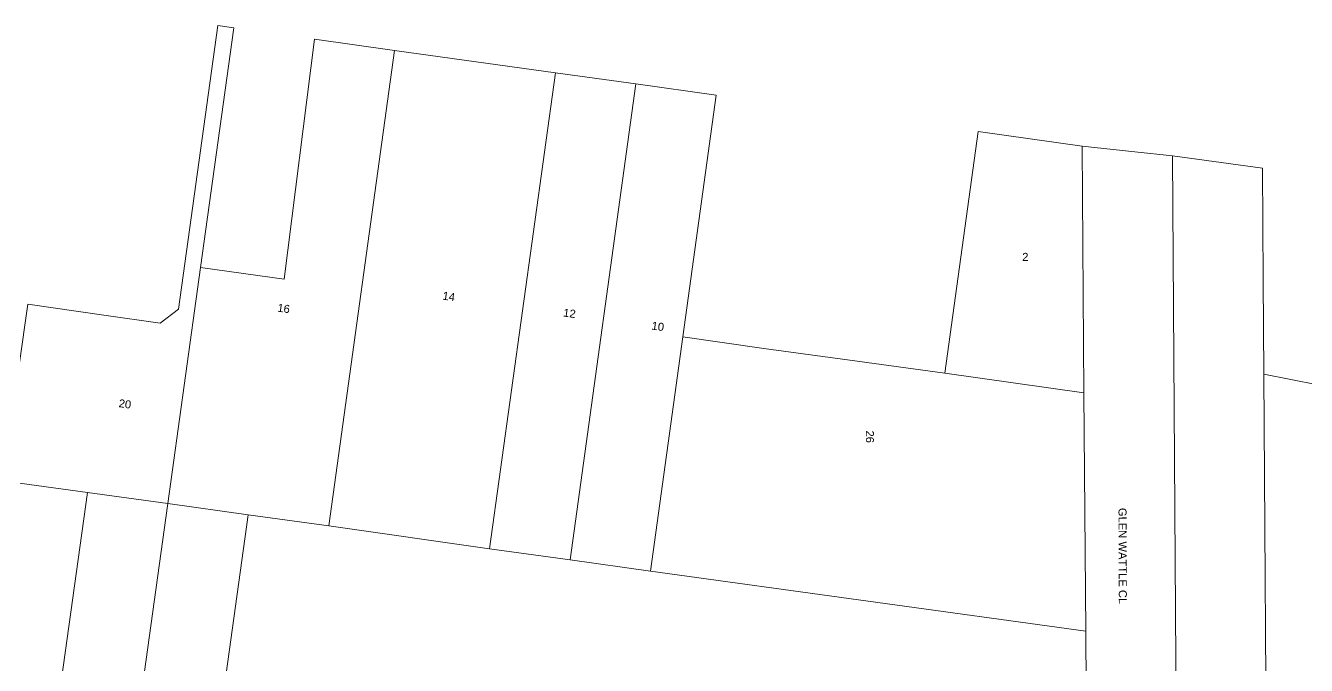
# Model space of a CAD drawing. Header units: metres. Extents: x 249526 to 250405, y 6265241 to 6266203.
# Drawn here: x 249674.7 to 249962.8, y 6266043.8 to 6266187.6 of the extents above; entities that cross this region are included whole.
import ezdxf

# ---------------------------------------------------------------- set-up
doc = ezdxf.new("R2010")
doc.units = ezdxf.units.M
doc.layers.add('Cadastre Land Parcels_SP_EXT', color=9, linetype='Continuous', lineweight=5)
doc.layers.add('Cadastre Roads_SP_EXT', color=9, linetype='Continuous', lineweight=5)
doc.styles.get("Standard").update_dxf_attribs({"font": 'arial.ttf'})

msp = doc.modelspace()

# ---------------------------------------------------------------- linework, layer by layer
at = {"layer": 'Cadastre Land Parcels_SP_EXT', "linetype": 'Continuous'}
for points in [[(249721.58, 6266187.13), (249717.96, 6266187.64), (249709.09, 6266123.87), (249704.97, 6266120.76), (249692.3, 6266122.52), (249675.2, 6266124.96), (249671.29, 6266097.59), (249669.54, 6266085.29), (249688.61, 6266082.65), (249706.71, 6266080.14), (249714.08, 6266133.26), (249721.58, 6266187.13)], [(249742.9, 6266075.11), (249757.73, 6266182.06), (249739.71, 6266184.58), (249732.86, 6266130.6), (249714.08, 6266133.26), (249706.71, 6266080.14), (249724.81, 6266077.62), (249742.9, 6266075.11)], [(249793.91, 6266177.03), (249757.73, 6266182.06), (249742.9, 6266075.11), (249779.08, 6266069.98), (249793.91, 6266177.03)], [(249812.02, 6266174.52), (249793.91, 6266177.03), (249779.08, 6266069.98), (249797.18, 6266067.47), (249812.02, 6266174.52)], [(249830.09, 6266171.99), (249812.02, 6266174.52), (249797.18, 6266067.47), (249815.27, 6266064.95), (249822.57, 6266117.62), (249830.09, 6266171.99)], [(249912.4, 6266160.56), (249888.97, 6266163.83), (249881.49, 6266109.45), (249912.74, 6266105.07), (249912.4, 6266160.56)], [(249958.22, 6265375.64), (249958.1, 6265394.43), (249956.37, 6265647.68), (249955.41, 6265789.13), (249955.29, 6265806.97), (249954.44, 6265931.62), (249954.07, 6265984.74), (249953.93, 6266005.98), (249953.23, 6266109.25), (249953.09, 6266130.38), (249952.93, 6266155.61), (249932.73, 6266158.36), (249933.77, 6265999.34), (249933.93, 6265976.08), (249934.25, 6265931.09), (249935.09, 6265810.71), (249935.29, 6265782.45), (249936.24, 6265645.94), (249936.27, 6265641.83), (249937.93, 6265407.64), (249938.09, 6265384.56), (249939.08, 6265243.78), (249959.14, 6265240.92), (249958.22, 6265375.64)], [(249840.74, 6266115.06), (249822.57, 6266117.62), (249815.27, 6266064.95), (249913.18, 6266051.49), (249912.74, 6266105.07), (249881.49, 6266109.45), (249860.1, 6266112.43), (249840.74, 6266115.06)], [(249688.61, 6266082.65), (249669.54, 6266085.29), (249666.31, 6266062.02), (249657.96, 6266001.8), (249674.85, 6265983.59), (249688.61, 6266082.65)], [(249706.71, 6266080.14), (249688.61, 6266082.65), (249674.85, 6265983.59), (249690.9, 6265966.29), (249706.71, 6266080.14)], [(249712.73, 6265990.61), (249724.81, 6266077.62), (249706.71, 6266080.14), (249690.9, 6265966.29), (249706.93, 6265948.85), (249712.73, 6265990.61)]]:
    msp.add_lwpolyline(points, close=True, dxfattribs=at)
msp.add_lwpolyline([(249913.49, 6265999.77), (249913.18, 6266051.49), (249913.18, 6266051.49), (249815.27, 6266064.95), (249797.18, 6266067.47), (249779.08, 6266069.98), (249742.9, 6266075.11), (249724.81, 6266077.62), (249712.73, 6265990.61)], dxfattribs=at)
at = {"layer": 'Cadastre Roads_SP_EXT', "linetype": 'Continuous'}
for points in [[(249932.73, 6266158.36), (249924.25, 6266159.28), (249912.4, 6266160.56), (249912.74, 6266105.07), (249913.18, 6266051.49), (249913.49, 6265999.77), (249921.93, 6265999.59), (249933.77, 6265999.34), (249932.73, 6266158.36)], [(249974.14, 6266105.18), (249965.37, 6266106.88), (249953.23, 6266109.25), (249953.93, 6266005.98), (249966.07, 6266004.58), (249974.76, 6266003.57), (249974.4, 6266054.31), (249974.14, 6266105.18)]]:
    msp.add_lwpolyline(points, close=True, dxfattribs=at)

# ---------------------------------------------------------------- texts
at = {"layer": 'Cadastre Land Parcels_SP_EXT'}
msp.add_text('2', height=1.8, dxfattribs=at).set_placement((249898.9, 6266134.73))
for s, rotation, p in [('14', 352.0936, (249768.41, 6266126.04)), ('16', 352.124, (249731.26, 6266123.34)), ('12', 352.1018, (249795.55, 6266122.25)), ('10', 352.0285, (249815.43, 6266119.31)), ('20', 352.0824, (249695.56, 6266101.87)), ('26', 270.2875, (249863.73, 6266096.58))]:
    msp.add_text(s, height=1.8, rotation=rotation, dxfattribs=at).set_placement(p)
at = {"layer": 'Cadastre Roads_SP_EXT'}
msp.add_text('GLEN WATTLE CL', height=1.8, rotation=270.1981, dxfattribs=at).set_placement((249920.56, 6266079.18))

doc.saveas('drawing.dxf')
